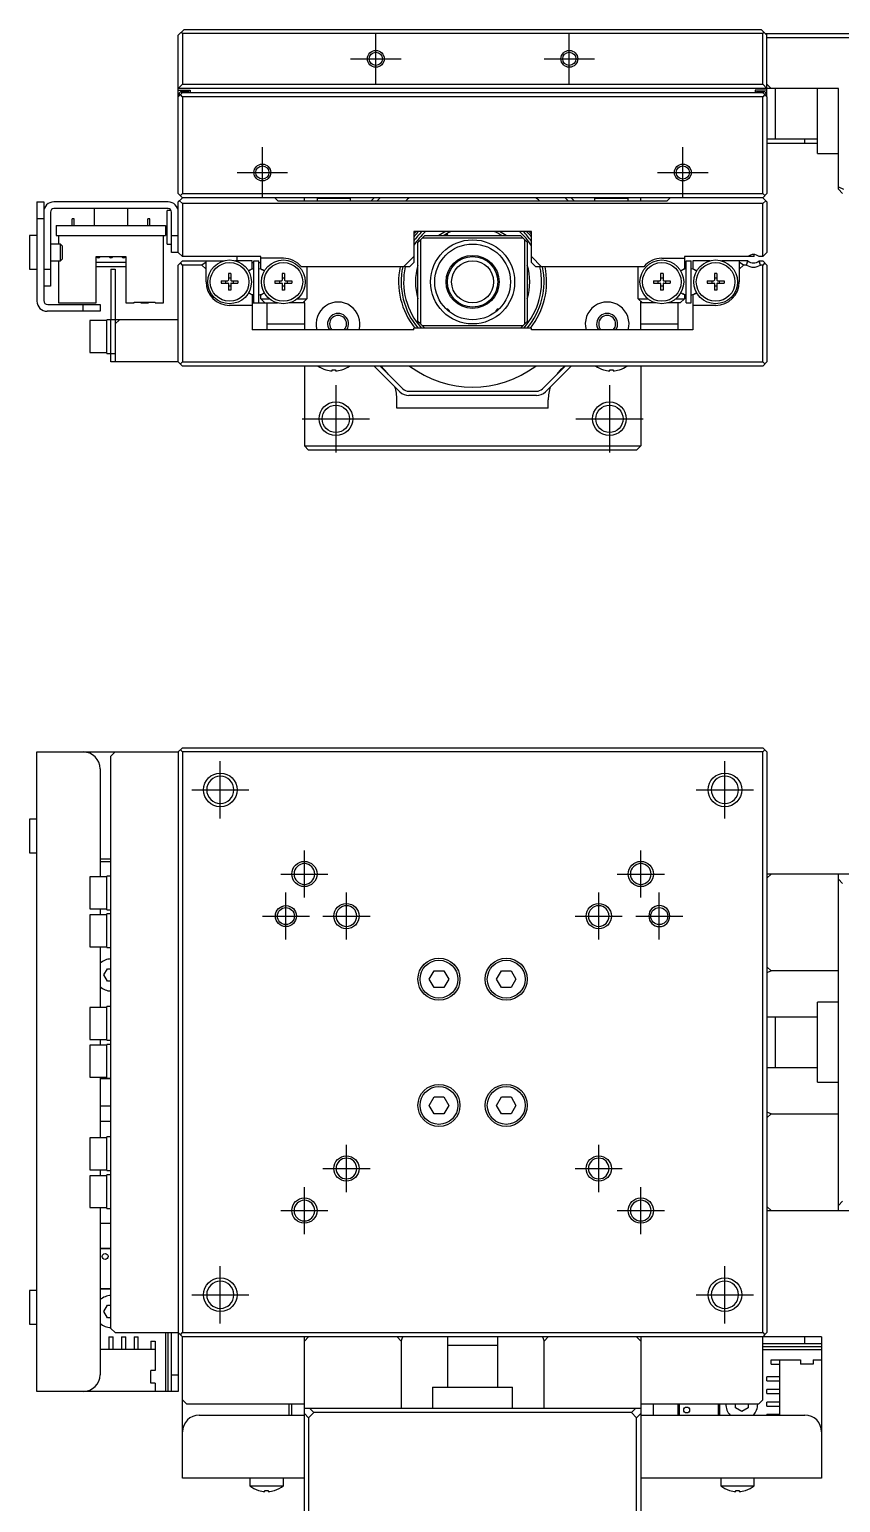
# Model space of a CAD drawing. Extents: x 0 to 665, y -8 to 403.
# Drawn here: x 83.8 to 180.3, y 217.8 to 392.9 of the extents above; entities that cross this region are included whole.
import ezdxf

# ---------------------------------------------------------------- set-up
doc = ezdxf.new("R2010")
doc.units = 0
doc.header["$LTSCALE"] = 0.5
doc.linetypes.add('CENTER', pattern=[50.8, 31.75, -6.35, 6.35, -6.35])
for name, color, linetype in [('MSM_CENTER', 1, 'CENTER'), ('MSM_CONTINUOUS', 7, 'CONTINUOUS'), ('MSM_NARROW', 5, 'CONTINUOUS')]:
    doc.layers.add(name, color=color, linetype=linetype)

msp = doc.modelspace()

# ---------------------------------------------------------------- linework, layer by layer
at = {"layer": 'MSM_CENTER'}
for p, q in [((125.01, 386.38), (125.01, 392.38)), ((148.01, 386.38), (148.01, 392.38)), ((122.01, 389.38), (128.01, 389.38)), ((145.01, 389.38), (151.01, 389.38)), ((111.51, 372.88), (111.51, 378.88)), ((161.51, 372.88), (161.51, 378.88)), ((108.51, 375.88), (114.51, 375.88)), ((158.51, 375.88), (164.51, 375.88)), ((120.25, 350.61), (120.25, 342.61)), ((152.78, 350.61), (152.78, 342.61)), ((116.25, 346.61), (124.25, 346.61)), ((148.78, 346.61), (156.78, 346.61)), ((106.51, 299.11), (106.51, 305.91)), ((166.51, 299.11), (166.51, 305.91)), ((103.11, 302.51), (109.91, 302.51)), ((163.11, 302.51), (169.91, 302.51)), ((116.51, 289.71), (116.51, 295.31)), ((156.51, 289.71), (156.51, 295.31)), ((113.71, 292.51), (119.31, 292.51)), ((153.71, 292.51), (159.31, 292.51)), ((114.31, 284.71), (114.31, 290.31)), ((121.51, 284.71), (121.51, 290.31)), ((151.51, 284.71), (151.51, 290.31)), ((158.71, 284.71), (158.71, 290.31)), ((111.51, 287.51), (117.11, 287.51)), ((118.71, 287.51), (124.31, 287.51)), ((148.71, 287.51), (154.31, 287.51)), ((155.91, 287.51), (161.51, 287.51)), ((121.51, 254.71), (121.51, 260.31)), ((151.51, 254.71), (151.51, 260.31)), ((118.71, 257.51), (124.31, 257.51)), ((148.71, 257.51), (154.31, 257.51)), ((116.51, 249.71), (116.51, 255.31)), ((156.51, 249.71), (156.51, 255.31)), ((113.71, 252.51), (119.31, 252.51)), ((153.71, 252.51), (159.31, 252.51)), ((106.51, 239.11), (106.51, 245.91)), ((166.51, 239.11), (166.51, 245.91)), ((103.11, 242.51), (109.91, 242.51)), ((163.11, 242.51), (169.91, 242.51))]:
    msp.add_line(p, q, dxfattribs=at)
at = {"layer": 'MSM_CONTINUOUS'}
for p, q in [((102.21, 392.88), (101.51, 392.18)), ((101.51, 373.38), (101.51, 392.18)), ((102.01, 392.38), (101.86, 392.53)), ((102.01, 392.38), (102.01, 386.38)), ((171.01, 392.38), (102.01, 392.38)), ((102.21, 392.88), (170.81, 392.88)), ((171.51, 392.18), (170.81, 392.88)), ((171.16, 392.53), (171.01, 392.38)), ((171.01, 386.38), (171.01, 392.38)), ((171.31, 392.38), (193.51, 392.38)), ((171.51, 384.88), (171.51, 392.38)), ((193.51, 391.88), (171.51, 391.88)), ((101.51, 385.88), (102.01, 386.38)), ((180.01, 385.88), (101.51, 385.88)), ((101.51, 385.68), (102.91, 385.68)), ((102.01, 385.38), (101.51, 384.88)), ((101.61, 384.98), (101.61, 385.18)), ((102.61, 385.48), (101.91, 385.48)), ((101.91, 385.48), (101.91, 385.28)), ((102.01, 386.38), (171.01, 386.38)), ((102.01, 385.38), (171.01, 385.38)), ((102.61, 385.38), (102.61, 385.48)), ((102.91, 385.68), (102.91, 385.38)), ((170.11, 385.68), (170.11, 385.38)), ((171.51, 385.68), (170.11, 385.68)), ((171.11, 385.48), (170.41, 385.48)), ((170.41, 385.48), (170.41, 385.38)), ((171.01, 386.38), (171.51, 385.88)), ((171.51, 384.88), (171.01, 385.38)), ((171.11, 385.28), (171.11, 385.48)), ((171.41, 385.18), (171.41, 384.98)), ((172.01, 385.88), (171.51, 386.38)), ((172.51, 379.88), (172.51, 385.88)), ((177.51, 378.13), (177.51, 385.88)), ((180.01, 373.88), (180.01, 385.88)), ((102.01, 384.88), (101.76, 385.13)), ((171.01, 384.88), (102.01, 384.88)), ((102.01, 384.88), (102.01, 373.38)), ((171.26, 385.13), (171.01, 384.88)), ((171.01, 373.38), (171.01, 384.88)), ((171.51, 384.88), (171.51, 373.38)), ((171.51, 379.88), (177.51, 379.88)), ((171.51, 379.38), (177.51, 379.38)), ((176.01, 379.38), (176.01, 379.88)), ((177.51, 378.13), (180.01, 378.13)), ((101.51, 373.38), (102.01, 372.88)), ((101.76, 373.13), (102.01, 373.38)), ((102.01, 373.38), (171.01, 373.38)), ((171.01, 373.38), (171.26, 373.13)), ((171.01, 372.88), (171.51, 373.38)), ((180.01, 374.18), (180.63, 373.88)), ((180.51, 373.38), (180.01, 373.88)), ((84.71, 372.38), (84.71, 360.58)), ((84.71, 372.38), (85.51, 372.38)), ((85.51, 372.38), (85.51, 360.68)), ((86.31, 371.18), (86.31, 362.38)), ((100.31, 372.38), (86.71, 372.38)), ((100.31, 371.58), (86.71, 371.58)), ((91.51, 371.58), (91.51, 369.58)), ((95.51, 369.58), (95.51, 371.58)), ((100.21, 367.38), (100.21, 371.38)), ((100.66, 371.38), (100.21, 371.38)), ((100.71, 366.38), (100.71, 371.18)), ((101.66, 372.53), (101.51, 372.38)), ((101.51, 366.38), (101.51, 372.38)), ((101.66, 372.53), (102.01, 372.88)), ((102.01, 372.18), (101.66, 372.53)), ((171.01, 372.88), (102.01, 372.88)), ((102.01, 372.18), (102.01, 365.88)), ((171.01, 372.18), (102.01, 372.18)), ((113.01, 372.88), (113.36, 372.53)), ((113.36, 372.53), (159.66, 372.53)), ((116.51, 372.53), (116.51, 372.88)), ((122.01, 372.77), (118.01, 372.77)), ((118.01, 372.77), (118.01, 372.53)), ((122.01, 372.53), (122.01, 372.77)), ((124.46, 372.53), (124.81, 372.88)), ((125.51, 372.88), (125.16, 372.53)), ((147.86, 372.53), (147.51, 372.88)), ((148.22, 372.88), (148.57, 372.53)), ((155.01, 372.77), (151.01, 372.77)), ((151.01, 372.77), (151.01, 372.53)), ((155.01, 372.53), (155.01, 372.77)), ((156.51, 372.53), (156.51, 372.88)), ((159.66, 372.53), (160.01, 372.88)), ((171.01, 372.88), (171.51, 372.38)), ((171.36, 372.53), (171.01, 372.18)), ((171.01, 365.88), (171.01, 372.18)), ((171.51, 372.38), (171.51, 366.38)), ((85.51, 370.38), (84.71, 370.38)), ((87.01, 369.58), (87.01, 368.38)), ((87.01, 369.58), (100.01, 369.58)), ((88.89, 369.58), (88.89, 370.38)), ((89.14, 370.38), (88.89, 370.38)), ((89.14, 369.58), (89.14, 370.38)), ((97.89, 369.58), (97.89, 370.38)), ((98.14, 370.38), (97.89, 370.38)), ((98.14, 369.58), (98.14, 370.38)), ((100.01, 369.58), (100.01, 368.38)), ((83.81, 368.38), (83.81, 364.38)), ((84.71, 368.38), (83.81, 368.38)), ((87.01, 368.38), (100.01, 368.38)), ((87.26, 368.38), (87.26, 367.38)), ((99.76, 360.38), (99.76, 368.38)), ((100.71, 368.38), (101.51, 368.38)), ((143.51, 368.88), (129.51, 368.88)), ((129.51, 368.88), (129.51, 365.18)), ((130.01, 367.58), (130.31, 367.88)), ((130.51, 368.08), (130.31, 367.88)), ((130.31, 367.88), (130.31, 357.88)), ((130.51, 368.08), (130.81, 368.38)), ((142.51, 368.08), (130.51, 368.08)), ((130.81, 368.38), (142.21, 368.38)), ((142.21, 368.38), (142.51, 368.08)), ((142.71, 367.88), (142.51, 368.08)), ((142.71, 357.88), (142.71, 367.88)), ((142.71, 367.88), (143.01, 367.58)), ((143.51, 365.18), (143.51, 368.88)), ((87.51, 367.38), (86.31, 367.38)), ((87.51, 365.38), (87.51, 367.38)), ((87.71, 367.18), (87.51, 367.38)), ((87.71, 367.18), (87.71, 365.58)), ((100.21, 367.38), (100.71, 367.38)), ((101.51, 366.38), (100.71, 366.38)), ((101.51, 366.38), (102.01, 365.88)), ((128.31, 364.68), (129.51, 365.88)), ((130.01, 358.18), (130.01, 367.58)), ((143.01, 367.58), (143.01, 358.18)), ((143.51, 365.88), (144.72, 364.68)), ((170.01, 365.88), (170.01, 366.12)), ((171.01, 365.88), (171.51, 366.38)), ((83.81, 364.38), (84.71, 364.38)), ((85.51, 364.38), (86.31, 364.38)), ((86.31, 365.38), (87.51, 365.38)), ((87.26, 365.38), (87.26, 360.38)), ((87.51, 365.38), (87.71, 365.58)), ((91.76, 365.88), (95.26, 365.88)), ((91.76, 360.38), (91.76, 365.88)), ((95.26, 365.18), (91.76, 365.18)), ((95.26, 364.68), (91.76, 364.68)), ((93.51, 364.38), (94.01, 364.38)), ((93.51, 364.38), (93.51, 358.38)), ((94.01, 364.38), (94.01, 353.38)), ((95.26, 365.88), (95.26, 360.38)), ((102.01, 365.38), (101.51, 364.88)), ((101.51, 353.38), (101.51, 364.88)), ((102.01, 364.88), (101.76, 365.13)), ((111.31, 365.88), (102.01, 365.88)), ((102.01, 365.38), (106.9, 365.38)), ((104.31, 364.88), (102.01, 364.88)), ((102.01, 364.88), (102.01, 353.38)), ((104.81, 365.23), (104.31, 364.88)), ((104.31, 364.88), (104.81, 364.38)), ((104.81, 362.88), (104.81, 365.38)), ((110.31, 365.38), (108.33, 365.38)), ((108.51, 365.38), (108.51, 365.88)), ((110.31, 364.43), (110.05, 364.28)), ((110.31, 364.43), (110.31, 365.38)), ((110.31, 365.18), (110.51, 365.18)), ((110.51, 360.38), (110.51, 365.38)), ((110.51, 365.38), (111.11, 365.38)), ((111.11, 360.38), (111.11, 365.38)), ((111.11, 365.18), (111.31, 365.18)), ((111.31, 364.43), (111.31, 365.88)), ((114.01, 365.68), (111.31, 365.68)), ((111.31, 364.43), (111.54, 364.3)), ((129.01, 364.68), (116.16, 364.68)), ((116.81, 364.68), (116.81, 360.88)), ((129.51, 365.18), (129.01, 364.68)), ((144.01, 364.68), (143.51, 365.18)), ((156.87, 364.68), (144.01, 364.68)), ((156.21, 360.88), (156.21, 364.68)), ((159.01, 365.68), (161.71, 365.68)), ((161.71, 364.43), (161.49, 364.3)), ((170.01, 365.88), (161.71, 365.88)), ((161.71, 365.88), (161.71, 364.43)), ((161.91, 360.38), (161.91, 365.38)), ((161.91, 365.38), (162.51, 365.38)), ((162.51, 360.38), (162.51, 365.38)), ((162.71, 365.38), (162.71, 364.43)), ((164.7, 365.38), (162.71, 365.38)), ((162.71, 364.43), (162.97, 364.28)), ((169.25, 365.38), (166.13, 365.38)), ((168.21, 365.38), (168.21, 362.88)), ((168.71, 364.88), (168.21, 365.23)), ((168.21, 364.38), (168.71, 364.88)), ((169.08, 364.88), (168.71, 364.88)), ((169.08, 364.88), (169.25, 365.38)), ((171.01, 365.88), (170.57, 365.88)), ((170.74, 364.88), (170.57, 365.38)), ((170.57, 365.38), (171.01, 365.38)), ((171.01, 364.88), (170.74, 364.88)), ((171.01, 365.38), (171.51, 364.88)), ((171.26, 365.13), (171.01, 364.88)), ((171.01, 353.38), (171.01, 364.88)), ((171.51, 364.88), (171.51, 353.38)), ((106.61, 363.02), (106.61, 362.73)), ((106.61, 363.02), (107.41, 363.02)), ((106.61, 362.73), (107.41, 362.73)), ((107.14, 363.02), (107.14, 362.73)), ((107.76, 363.88), (107.47, 363.88)), ((107.47, 363.88), (107.47, 363.08)), ((107.47, 363.35), (107.76, 363.35)), ((107.47, 362.67), (107.47, 361.88)), ((107.47, 362.41), (107.76, 362.41)), ((107.76, 363.88), (107.76, 363.08)), ((107.76, 362.67), (107.76, 361.88)), ((107.82, 363.02), (108.61, 363.02)), ((107.82, 362.73), (108.61, 362.73)), ((108.08, 362.73), (108.08, 363.02)), ((108.61, 363.02), (108.61, 362.73)), ((113.01, 363.02), (113.01, 362.73)), ((113.01, 363.02), (113.81, 363.02)), ((113.01, 362.73), (113.81, 362.73)), ((113.54, 363.02), (113.54, 362.73)), ((114.16, 363.88), (113.87, 363.88)), ((113.87, 363.88), (113.87, 363.08)), ((113.87, 363.35), (114.16, 363.35)), ((113.87, 362.67), (113.87, 361.88)), ((113.87, 362.41), (114.16, 362.41)), ((114.16, 363.88), (114.16, 363.08)), ((114.16, 362.67), (114.16, 361.88)), ((114.22, 363.02), (115.01, 363.02)), ((114.22, 362.73), (115.01, 362.73)), ((114.48, 362.73), (114.48, 363.02)), ((115.01, 363.02), (115.01, 362.73)), ((158.01, 363.02), (158.01, 362.73)), ((158.01, 363.02), (158.81, 363.02)), ((158.01, 362.73), (158.81, 362.73)), ((158.54, 363.02), (158.54, 362.73)), ((159.16, 363.88), (158.87, 363.88)), ((158.87, 363.88), (158.87, 363.08)), ((158.87, 363.35), (159.16, 363.35)), ((158.87, 362.67), (158.87, 361.88)), ((158.87, 362.41), (159.16, 362.41)), ((159.16, 363.88), (159.16, 363.08)), ((159.16, 362.67), (159.16, 361.88)), ((159.22, 363.02), (160.01, 363.02)), ((159.22, 362.73), (160.01, 362.73)), ((159.48, 362.73), (159.48, 363.02)), ((160.01, 363.02), (160.01, 362.73)), ((164.41, 363.02), (164.41, 362.73)), ((164.41, 363.02), (165.21, 363.02)), ((164.41, 362.73), (165.21, 362.73)), ((164.94, 363.02), (164.94, 362.73)), ((165.56, 363.88), (165.27, 363.88)), ((165.27, 363.88), (165.27, 363.08)), ((165.27, 363.35), (165.56, 363.35)), ((165.27, 362.67), (165.27, 361.88)), ((165.27, 362.41), (165.56, 362.41)), ((165.56, 363.88), (165.56, 363.08)), ((165.56, 362.67), (165.56, 361.88)), ((165.62, 363.02), (166.41, 363.02)), ((165.62, 362.73), (166.41, 362.73)), ((165.88, 362.73), (165.88, 363.02)), ((166.41, 363.02), (166.41, 362.73)), ((86.31, 362.38), (85.51, 362.38)), ((107.76, 361.88), (107.47, 361.88)), ((110.05, 361.48), (110.31, 361.33)), ((110.31, 361.33), (110.31, 357.18)), ((111.31, 361.33), (111.54, 361.46)), ((111.31, 360.88), (111.31, 361.33)), ((111.31, 360.88), (112.35, 360.88)), ((111.31, 360.88), (111.81, 360.38)), ((114.16, 361.88), (113.87, 361.88)), ((115.67, 360.88), (116.81, 360.88)), ((116.31, 360.38), (116.81, 360.88)), ((156.21, 360.88), (157.35, 360.88)), ((156.21, 360.88), (156.71, 360.38)), ((159.16, 361.88), (158.87, 361.88)), ((160.67, 360.88), (161.71, 360.88)), ((161.21, 360.38), (161.71, 360.88)), ((161.71, 361.33), (161.49, 361.46)), ((161.71, 361.33), (161.71, 360.88)), ((162.97, 361.48), (162.71, 361.33)), ((162.71, 361.33), (162.71, 357.18)), ((165.56, 361.88), (165.27, 361.88)), ((92.21, 359.38), (85.91, 359.38)), ((86.01, 360.18), (92.21, 360.18)), ((87.26, 360.38), (91.76, 360.38)), ((90.21, 359.38), (90.21, 360.18)), ((92.21, 360.18), (92.21, 359.38)), ((95.26, 360.38), (96.26, 360.38)), ((96.26, 360.48), (98.76, 360.48)), ((96.26, 360.38), (96.26, 360.48)), ((97.06, 360.48), (97.06, 360.38)), ((97.06, 360.38), (97.96, 360.38)), ((97.44, 360.48), (97.44, 360.38)), ((97.59, 360.48), (97.59, 360.38)), ((97.96, 360.48), (97.96, 360.38)), ((98.76, 360.38), (98.76, 360.48)), ((98.76, 360.38), (99.76, 360.38)), ((110.31, 360.08), (107.61, 360.08)), ((110.31, 360.38), (113.3, 360.38)), ((112.06, 360.38), (112.06, 357.18)), ((116.56, 360.38), (114.73, 360.38)), ((116.51, 360.38), (116.51, 360.58)), ((116.56, 357.18), (116.56, 360.38)), ((133.35, 359.68), (133.54, 359.68)), ((133.76, 359.45), (133.54, 359.68)), ((133.76, 359.45), (133.59, 359.45)), ((133.76, 359.31), (133.76, 359.45)), ((133.76, 359.31), (133.76, 359.31)), ((139.49, 359.68), (139.26, 359.45)), ((139.43, 359.45), (139.26, 359.45)), ((139.26, 359.45), (139.26, 359.31)), ((139.49, 359.68), (139.68, 359.68)), ((158.3, 360.38), (156.46, 360.38)), ((156.46, 360.38), (156.46, 357.18)), ((156.51, 360.38), (156.51, 360.58)), ((161.21, 360.38), (159.73, 360.38)), ((160.96, 357.18), (160.96, 360.38)), ((161.91, 360.38), (162.51, 360.38)), ((165.41, 360.08), (162.71, 360.08)), ((91.01, 358.28), (91.01, 354.48)), ((93.01, 358.28), (91.01, 358.28)), ((93.01, 354.38), (93.01, 358.38)), ((101.51, 358.38), (93.01, 358.38)), ((93.51, 354.38), (93.51, 358.38)), ((94.01, 357.88), (94.51, 358.38)), ((129.51, 357.18), (110.31, 357.18)), ((112.06, 357.88), (116.56, 357.88)), ((129.51, 357.18), (129.51, 357.38)), ((143.51, 357.38), (129.51, 357.38)), ((130.31, 357.88), (130.01, 358.18)), ((130.31, 357.88), (130.51, 357.68)), ((130.51, 357.68), (142.51, 357.68)), ((130.81, 357.38), (130.51, 357.68)), ((143.01, 358.18), (142.21, 357.38)), ((143.51, 357.18), (143.51, 357.38)), ((162.71, 357.18), (143.51, 357.18)), ((156.46, 357.88), (160.96, 357.88)), ((91.01, 354.48), (93.01, 354.48)), ((93.01, 354.38), (94.01, 354.38)), ((93.51, 353.38), (93.51, 354.38)), ((101.51, 353.38), (93.51, 353.38)), ((101.51, 353.38), (102.01, 352.88)), ((101.76, 353.13), (102.01, 353.38)), ((102.01, 353.38), (171.01, 353.38)), ((171.01, 352.88), (102.01, 352.88)), ((116.51, 352.88), (116.51, 343.38)), ((119.06, 352.42), (119.08, 352.42)), ((119.81, 352.42), (120.21, 352.42)), ((119.81, 352.29), (119.81, 352.42)), ((120.21, 352.42), (120.21, 352.29)), ((120.94, 352.42), (120.96, 352.42)), ((127.87, 349.82), (124.81, 352.88)), ((125.51, 352.88), (128.22, 350.17)), ((144.81, 350.17), (147.51, 352.88)), ((148.22, 352.88), (145.16, 349.82)), ((152.06, 352.42), (152.08, 352.42)), ((152.81, 352.42), (153.21, 352.42)), ((152.81, 352.29), (152.81, 352.42)), ((153.21, 352.42), (153.21, 352.29)), ((153.94, 352.42), (153.96, 352.42)), ((156.51, 352.88), (156.51, 343.38)), ((171.51, 353.38), (171.01, 352.88)), ((171.01, 353.38), (171.26, 353.13)), ((127.51, 347.88), (127.51, 348.88)), ((128.93, 349.88), (144.1, 349.88)), ((144.1, 349.38), (128.93, 349.38)), ((145.51, 347.88), (145.51, 348.88)), ((145.51, 347.88), (127.51, 347.88)), ((117.01, 342.88), (116.51, 343.38)), ((116.51, 343.38), (156.51, 343.38)), ((156.51, 343.38), (156.01, 342.88)), ((156.01, 342.88), (117.01, 342.88)), ((84.71, 231.01), (84.71, 307.01)), ((84.71, 307.01), (101.51, 307.01)), ((94.01, 307.01), (93.51, 306.51)), ((93.51, 238.51), (93.51, 306.51)), ((101.51, 307.01), (102.01, 307.51)), ((101.51, 307.01), (101.51, 231.01)), ((102.01, 307.01), (101.76, 307.26)), ((102.01, 307.51), (171.01, 307.51)), ((102.01, 307.01), (102.01, 238.01)), ((171.01, 307.01), (102.01, 307.01)), ((171.01, 307.51), (171.51, 307.01)), ((171.26, 307.26), (171.01, 307.01)), ((171.01, 238.01), (171.01, 307.01)), ((171.51, 307.01), (171.51, 238.01)), ((92.21, 305.01), (92.21, 292.16)), ((83.81, 299.01), (83.81, 295.01)), ((84.71, 299.01), (83.81, 299.01)), ((83.81, 295.01), (84.71, 295.01)), ((92.21, 294.31), (93.51, 294.31)), ((92.21, 294.01), (93.51, 294.01)), ((171.51, 292.01), (172.01, 292.51)), ((240.51, 292.51), (171.51, 292.51)), ((180.01, 252.51), (180.01, 292.51)), ((91.01, 292.16), (91.01, 288.36)), ((93.01, 292.16), (91.01, 292.16)), ((93.01, 288.26), (93.01, 292.26)), ((93.51, 292.26), (93.01, 292.26)), ((180.51, 291.4), (180.01, 291.9)), ((91.01, 288.36), (93.01, 288.36)), ((91.01, 287.66), (91.01, 283.86)), ((93.01, 287.66), (91.01, 287.66)), ((92.21, 288.36), (92.21, 287.66)), ((93.01, 288.26), (93.51, 288.26)), ((93.01, 283.76), (93.01, 287.76)), ((93.51, 287.76), (93.01, 287.76)), ((91.01, 283.86), (93.01, 283.86)), ((92.21, 283.86), (92.21, 276.66)), ((93.01, 283.76), (93.51, 283.76)), ((92.65, 280.51), (93.08, 281.26)), ((93.08, 279.76), (92.65, 280.51)), ((93.08, 281.26), (93.51, 281.26)), ((131.36, 280.01), (131.94, 281.01)), ((131.94, 281.01), (133.09, 281.01)), ((133.09, 281.01), (133.67, 280.01)), ((139.36, 280.01), (139.94, 281.01)), ((139.94, 281.01), (141.09, 281.01)), ((141.09, 281.01), (141.67, 280.01)), ((172.01, 280.99), (171.51, 281.49)), ((171.51, 280.81), (172.01, 280.99)), ((180.01, 280.99), (172.01, 280.99)), ((93.51, 279.76), (93.08, 279.76)), ((131.94, 279.01), (131.36, 280.01)), ((133.09, 279.01), (131.94, 279.01)), ((133.67, 280.01), (133.09, 279.01)), ((139.94, 279.01), (139.36, 280.01)), ((141.09, 279.01), (139.94, 279.01)), ((141.67, 280.01), (141.09, 279.01)), ((91.01, 276.66), (91.01, 272.86)), ((93.01, 276.66), (91.01, 276.66)), ((93.01, 272.76), (93.01, 276.76)), ((93.51, 276.76), (93.01, 276.76)), ((177.51, 267.76), (177.51, 277.26)), ((180.01, 277.26), (177.51, 277.26)), ((177.51, 275.51), (171.51, 275.51)), ((172.51, 269.51), (172.51, 275.51)), ((91.01, 272.86), (93.01, 272.86)), ((91.01, 272.16), (91.01, 268.36)), ((93.01, 272.16), (91.01, 272.16)), ((92.21, 272.86), (92.21, 272.16)), ((93.01, 272.76), (93.51, 272.76)), ((93.01, 268.26), (93.01, 272.26)), ((93.51, 272.26), (93.01, 272.26)), ((91.01, 268.36), (93.01, 268.36)), ((92.21, 268.36), (92.21, 261.16)), ((93.51, 268.17), (92.21, 268.17)), ((93.01, 268.26), (93.51, 268.26)), ((171.51, 269.51), (177.51, 269.51)), ((177.51, 267.76), (180.01, 267.76)), ((92.21, 264.97), (93.51, 264.97)), ((131.36, 265.01), (131.94, 266.01)), ((131.94, 264.01), (131.36, 265.01)), ((131.94, 266.01), (133.09, 266.01)), ((133.09, 266.01), (133.67, 265.01)), ((133.67, 265.01), (133.09, 264.01)), ((139.36, 265.01), (139.94, 266.01)), ((139.94, 264.01), (139.36, 265.01)), ((139.94, 266.01), (141.09, 266.01)), ((141.09, 266.01), (141.67, 265.01)), ((141.67, 265.01), (141.09, 264.01)), ((93.51, 263.09), (92.21, 263.09)), ((133.09, 264.01), (131.94, 264.01)), ((141.09, 264.01), (139.94, 264.01)), ((172.01, 264.02), (171.51, 264.2)), ((171.51, 263.52), (172.01, 264.02)), ((172.01, 264.02), (180.01, 264.02)), ((91.01, 261.16), (91.01, 257.36)), ((93.01, 261.16), (91.01, 261.16)), ((93.01, 257.26), (93.01, 261.26)), ((93.51, 261.26), (93.01, 261.26)), ((91.01, 257.36), (93.01, 257.36)), ((92.21, 257.36), (92.21, 256.66)), ((91.01, 256.66), (91.01, 252.86)), ((93.01, 256.66), (91.01, 256.66)), ((93.01, 257.26), (93.51, 257.26)), ((93.01, 252.76), (93.01, 256.76)), ((93.51, 256.76), (93.01, 256.76)), ((91.01, 252.86), (93.01, 252.86)), ((92.21, 252.86), (92.21, 233.01)), ((93.01, 252.76), (93.51, 252.76)), ((172.01, 252.51), (171.51, 253.01)), ((171.51, 252.51), (240.51, 252.51)), ((180.01, 253.12), (180.51, 253.62)), ((92.21, 251.01), (93.51, 251.01)), ((92.21, 248.06), (93.51, 248.06)), ((93.51, 247.96), (92.21, 247.96)), ((83.81, 243.01), (83.81, 239.01)), ((84.71, 243.01), (83.81, 243.01)), ((92.21, 243.26), (93.51, 243.26)), ((93.51, 243.16), (92.21, 243.16)), ((92.65, 240.51), (93.08, 241.26)), ((93.08, 239.76), (92.65, 240.51)), ((93.08, 241.26), (93.51, 241.26)), ((83.81, 239.01), (84.71, 239.01)), ((93.51, 239.76), (93.08, 239.76)), ((93.51, 238.51), (94.01, 238.01)), ((92.21, 237.51), (92.26, 237.51)), ((92.26, 236.01), (92.26, 237.51)), ((93.26, 237.51), (93.76, 237.51)), ((93.26, 237.51), (93.26, 236.01)), ((93.76, 236.01), (93.76, 237.51)), ((94.01, 238.01), (101.51, 238.01)), ((94.76, 237.51), (95.26, 237.51)), ((94.76, 237.51), (94.76, 236.01)), ((95.26, 236.01), (95.26, 237.51)), ((96.26, 237.51), (96.76, 237.51)), ((96.26, 237.51), (96.26, 236.01)), ((96.76, 236.01), (96.76, 237.51)), ((98.26, 237.01), (98.76, 237.01)), ((98.26, 237.01), (98.26, 236.01)), ((98.76, 237.01), (98.76, 233.51)), ((100.01, 238.01), (100.01, 231.01)), ((100.31, 231.01), (100.31, 238.01)), ((100.71, 231.01), (100.71, 238.01)), ((102.01, 237.51), (101.51, 238.01)), ((101.76, 237.76), (102.01, 238.01)), ((102.01, 238.01), (171.01, 238.01)), ((178.01, 237.51), (102.01, 237.51)), ((102.01, 220.71), (102.01, 237.51)), ((116.51, 237.01), (117.01, 237.51)), ((116.51, 168.51), (116.51, 237.51)), ((127.53, 237.51), (128.03, 237.01)), ((128.03, 237.01), (128.21, 237.51)), ((128.03, 237.01), (128.03, 229.01)), ((133.51, 237.51), (133.51, 231.51)), ((133.51, 236.51), (139.51, 236.51)), ((139.51, 231.51), (139.51, 237.51)), ((144.82, 237.51), (145, 237.01)), ((145, 237.01), (145.5, 237.51)), ((145, 229.01), (145, 237.01)), ((156.01, 237.51), (156.51, 237.01)), ((156.51, 237.51), (156.51, 168.51)), ((171.01, 238.01), (171.26, 237.76)), ((171.51, 238.01), (171.01, 237.51)), ((171.01, 230.01), (171.01, 237.51)), ((171.01, 236.71), (178.01, 236.71)), ((176.01, 236.71), (176.01, 237.51)), ((178.01, 237.51), (178.01, 220.71)), ((98.76, 236.01), (92.21, 236.01)), ((178.01, 236.31), (171.01, 236.31)), ((171.01, 236.01), (178.01, 236.01)), ((172.01, 234.26), (172.01, 234.76)), ((172.01, 234.76), (175.51, 234.76)), ((173.01, 234.76), (173.01, 228.21)), ((175.51, 234.76), (175.51, 234.26)), ((177.01, 234.76), (177.01, 234.26)), ((177.01, 234.76), (178.01, 234.76)), ((98.76, 233.51), (98.26, 233.51)), ((98.26, 232.01), (98.26, 233.51)), ((100.71, 233.01), (101.51, 233.01)), ((172.01, 234.26), (173.01, 234.26)), ((177.01, 234.26), (175.51, 234.26)), ((98.76, 232.01), (98.26, 232.01)), ((98.76, 232.01), (98.76, 231.01)), ((131.76, 231.51), (141.26, 231.51)), ((131.76, 231.51), (131.76, 229.01)), ((141.26, 229.01), (141.26, 231.51)), ((171.51, 232.26), (171.51, 232.76)), ((173.01, 232.76), (171.51, 232.76)), ((171.51, 232.26), (173.01, 232.26)), ((171.51, 230.76), (171.51, 231.26)), ((173.01, 231.26), (171.51, 231.26)), ((101.51, 231.01), (84.71, 231.01)), ((102.01, 230.01), (102.51, 229.51)), ((116.51, 229.51), (102.51, 229.51)), ((114.71, 228.21), (114.71, 229.51)), ((115.01, 228.21), (115.01, 229.51)), ((170.51, 229.51), (156.51, 229.51)), ((158.01, 228.21), (158.01, 229.51)), ((160.96, 228.21), (160.96, 229.51)), ((161.06, 229.51), (161.06, 228.21)), ((165.76, 228.21), (165.76, 229.51)), ((165.86, 229.51), (165.86, 228.21)), ((167.76, 229.07), (167.76, 229.51)), ((169.26, 229.51), (169.26, 229.07)), ((170.51, 229.51), (171.01, 230.01)), ((171.51, 230.76), (173.01, 230.76)), ((171.51, 229.26), (171.51, 229.76)), ((173.01, 229.76), (171.51, 229.76)), ((104.01, 228.21), (116.51, 228.21)), ((116.51, 229.01), (156.51, 229.01)), ((117.01, 227.9), (116.51, 228.4)), ((117.63, 228.51), (117.01, 227.9)), ((117.01, 227.9), (117.01, 215.51)), ((117.13, 229.01), (117.63, 228.51)), ((155.4, 228.51), (117.63, 228.51)), ((155.4, 228.51), (155.9, 229.01)), ((156.01, 227.9), (155.4, 228.51)), ((156.51, 228.4), (156.01, 227.9)), ((156.01, 215.51), (156.01, 227.9)), ((156.51, 228.21), (176.01, 228.21)), ((168.51, 228.64), (167.76, 229.07)), ((169.26, 229.07), (168.51, 228.64)), ((171.51, 229.26), (173.01, 229.26)), ((171.51, 228.21), (171.51, 228.26)), ((173.01, 228.26), (171.51, 228.26)), ((116.51, 220.71), (102.01, 220.71)), ((110.01, 220.71), (110.01, 219.81)), ((114.01, 219.81), (114.01, 220.71)), ((178.01, 220.71), (156.51, 220.71)), ((166.01, 220.71), (166.01, 219.81)), ((170.01, 219.81), (170.01, 220.71)), ((110.01, 219.81), (114.01, 219.81)), ((111.06, 219.25), (111.08, 219.25)), ((111.81, 219.25), (112.21, 219.25)), ((111.81, 219.12), (111.81, 219.25)), ((112.21, 219.25), (112.21, 219.12)), ((112.94, 219.25), (112.96, 219.25)), ((166.01, 219.81), (170.01, 219.81)), ((167.06, 219.25), (167.08, 219.25)), ((167.81, 219.25), (168.21, 219.25)), ((167.81, 219.12), (167.81, 219.25)), ((168.21, 219.25), (168.21, 219.12)), ((168.94, 219.25), (168.96, 219.25))]:
    msp.add_line(p, q, dxfattribs=at)
for centre, radius in [((125.01, 389.38), 0.783), ((148.01, 389.38), 0.783), ((111.51, 375.88), 0.783), ((161.51, 375.88), 0.783), ((136.51, 362.88), 5), ((136.51, 362.88), 4.5), ((136.51, 362.88), 3.15), ((107.61, 362.88), 2.6), ((107.61, 362.88), 2.3), ((114.01, 362.88), 2.6), ((114.01, 362.88), 2.3), ((136.51, 362.88), 3), ((159.01, 362.88), 2.6), ((159.01, 362.88), 2.3), ((165.41, 362.88), 2.6), ((165.41, 362.88), 2.3), ((120.25, 346.61), 1.62), ((152.78, 346.61), 1.62), ((114.31, 287.51), 1.01), ((158.71, 287.51), 1.01), ((132.51, 280.01), 2.5), ((132.51, 280.01), 2.25), ((140.51, 280.01), 2.5), ((140.51, 280.01), 2.25), ((132.51, 265.01), 2.5), ((132.51, 265.01), 2.25), ((140.51, 265.01), 2.5), ((140.51, 265.01), 2.25), ((92.81, 247.06), 0.35), ((161.96, 228.81), 0.35)]:
    msp.add_circle(centre, radius, dxfattribs=at)
at = {"layer": 'MSM_CONTINUOUS', "extrusion": (0, 0, -1)}
for centre, radius in [((-106.51, 302.51), 1.62), ((-166.51, 302.51), 1.62), ((-116.51, 292.51), 1.23), ((-156.51, 292.51), 1.23), ((-121.51, 287.51), 1.23), ((-151.51, 287.51), 1.23), ((-121.51, 257.51), 1.23), ((-151.51, 257.51), 1.23), ((-116.51, 252.51), 1.23), ((-156.51, 252.51), 1.23), ((-106.51, 242.51), 1.62), ((-166.51, 242.51), 1.62)]:
    msp.add_circle(centre, radius, dxfattribs=at)
at = {"layer": 'MSM_CONTINUOUS'}
for centre, radius, start, end in [((101.91, 385.18), 0.3, 90, 180), ((102.61, 385.18), 0.3, 41.8103, 90), ((170.41, 385.18), 0.3, 90, 138.1897), ((171.11, 385.18), 0.3, 0, 90), ((86.71, 371.18), 1.2, 90, 180), ((86.71, 371.18), 0.4, 90, 180), ((100.31, 371.18), 1.2, 0, 90), ((100.31, 371.18), 0.4, 0, 90), ((120.01, 370.28), 3.2, 125.6591, 128.6822), ((120.01, 370.28), 3.2, 51.3178, 54.3409), ((136.51, 362.88), 12.5, 126.8699, 129.4662), ((136.51, 362.88), 12.5, 50.5338, 53.1301), ((153.01, 370.28), 3.2, 125.6591, 128.6822), ((153.01, 370.28), 3.2, 51.3178, 54.3409), ((136.51, 362.88), 8.2, 132.9703, 148.6118), ((136.51, 362.88), 9, 138.1897, 141.0576), ((136.51, 362.88), 8.8, 137.0141, 142.6982), ((136.51, 362.88), 8.5, 135.0991, 145.4397), ((136.51, 362.88), 6.8, 118.0725, 126.0189), ((136.51, 362.88), 6.5, 112.6199, 122.2042), ((131.74, 367.65), 1.67, 25.823, 29.2973), ((131.74, 367.65), 1.9, 22.4977, 29.3427), ((131.74, 367.65), 1.98, 21.588, 29.3033), ((136.51, 362.88), 6.5, 57.7958, 67.3801), ((136.51, 362.88), 6.8, 53.9811, 61.9275), ((136.51, 362.88), 8.2, 31.3882, 47.0297), ((136.51, 362.88), 8.5, 34.5603, 44.9009), ((136.51, 362.88), 8.8, 37.3018, 42.9859), ((136.51, 362.88), 9, 38.9424, 41.8103), ((169.91, 365.13), 1, 48.5904, 131.4096), ((92.01, 365.98), 0.25, 203.5782, 336.4218), ((93.51, 365.98), 0.25, 203.5782, 336.4218), ((95.01, 365.98), 0.25, 203.5782, 336.4218), ((110.93, 362.76), 1.75, 120, 127.006), ((110.81, 362.88), 1.59, 100.8931, 126.1972), ((110.81, 362.88), 1.59, 53.8028, 79.1069), ((110.7, 362.76), 1.75, 52.994, 61.3783), ((114.01, 362.88), 2.8, 40.0052, 90), ((136.51, 362.88), 8.8, 168.1971, 218.6822), ((136.51, 362.88), 8.5, 167.7742, 220.3202), ((136.51, 362.88), 8.2, 167.3196, 222.1236), ((136.51, 362.88), 6.8, 162.9174, 197.0826), ((136.51, 362.88), 8.2, 317.8764, 12.6804), ((136.51, 362.88), 8.5, 319.6798, 12.2258), ((136.51, 362.88), 6.8, 342.9174, 17.0826), ((136.51, 362.88), 8.8, 321.3178, 11.8029), ((159.01, 362.88), 2.8, 90, 139.9948), ((162.33, 362.76), 1.75, 118.6217, 127.006), ((162.21, 362.88), 1.59, 100.8931, 126.1972), ((162.21, 362.88), 1.59, 53.8028, 79.1069), ((162.1, 362.76), 1.75, 52.994, 60), ((169.91, 366.13), 1.5, 236.4427, 303.5573), ((169.91, 366.13), 1, 228.5904, 311.4096), ((107.61, 362.88), 2.8, 180, 270), ((107.41, 363.08), 0.06, 270, 0), ((107.41, 362.67), 0.06, 0, 90), ((107.82, 363.08), 0.06, 180, 270), ((107.82, 362.67), 0.06, 90, 180), ((113.81, 363.08), 0.06, 270, 0), ((113.81, 362.67), 0.06, 0, 90), ((114.22, 363.08), 0.06, 180, 270), ((114.22, 362.67), 0.06, 90, 180), ((158.81, 363.08), 0.06, 270, 0), ((158.81, 362.67), 0.06, 0, 90), ((159.22, 363.08), 0.06, 180, 270), ((159.22, 362.67), 0.06, 90, 180), ((165.21, 363.08), 0.06, 270, 0), ((165.21, 362.67), 0.06, 0, 90), ((165.41, 362.88), 2.8, 270, 0), ((165.62, 363.08), 0.06, 180, 270), ((165.62, 362.67), 0.06, 90, 180), ((86.01, 360.68), 0.5, 180, 270), ((110.93, 362.99), 1.75, 232.994, 240), ((110.81, 362.88), 1.59, 233.8028, 259.1069), ((110.81, 362.88), 1.59, 280.8931, 306.1972), ((110.7, 362.99), 1.75, 298.6217, 307.006), ((162.33, 362.99), 1.75, 232.994, 241.3783), ((162.21, 362.88), 1.59, 233.8028, 259.1069), ((162.21, 362.88), 1.59, 280.8931, 306.1972), ((162.1, 362.99), 1.75, 300, 307.006), ((85.91, 360.58), 1.2, 180, 270), ((120.51, 357.88), 2.6, 344.3815, 195.6185), ((120.51, 357.88), 1.01, 315.9346, 224.0654), ((152.51, 357.88), 2.6, 344.3815, 195.6185), ((152.51, 357.88), 1.01, 315.9346, 224.0654), ((120.01, 355.48), 3.2, 234.3409, 252.73), ((120.01, 355.48), 3.19, 253.0947, 266.4096), ((120.01, 355.48), 3.19, 273.5903, 286.9053), ((120.01, 355.48), 3.2, 287.27, 305.6591), ((122.51, 348.88), 5, 36.8699, 53.1301), ((136.51, 362.88), 12.5, 233.1301, 306.8699), ((150.51, 348.88), 5, 126.8699, 143.1301), ((153.01, 355.48), 3.2, 234.3409, 252.73), ((153.01, 355.48), 3.19, 253.0947, 266.4096), ((153.01, 355.48), 3.19, 273.5903, 286.9053), ((153.01, 355.48), 3.2, 287.27, 305.6591), ((122.51, 348.88), 5, 0, 17.8669), ((128.93, 350.88), 1, 225, 270), ((144.1, 350.88), 1, 270, 315), ((150.51, 348.88), 5, 162.1331, 180), ((128.93, 350.88), 1.5, 225, 270), ((144.1, 350.88), 1.5, 270, 315), ((90.21, 305.01), 2, 0, 90), ((93.51, 280.51), 1.9, 90, 133.1736), ((93.51, 280.51), 1.9, 226.8264, 270), ((93.51, 240.51), 1.9, 90, 133.1736), ((93.51, 240.51), 1.9, 226.8264, 270), ((90.21, 233.01), 2, 270, 0), ((168.51, 229.51), 1.9, 180, 223.1736), ((168.51, 229.51), 1.9, 316.8264, 0), ((104.01, 226.21), 2, 90, 180), ((176.01, 226.21), 2, 0, 90), ((112.01, 222.31), 3.2, 231.3178, 252.73), ((112.01, 222.31), 3.19, 253.0947, 266.4096), ((112.01, 222.31), 3.19, 273.5903, 286.9053), ((112.01, 222.31), 3.2, 287.27, 308.6822), ((168.01, 222.31), 3.2, 231.3178, 252.73), ((168.01, 222.31), 3.19, 253.0947, 266.4096), ((168.01, 222.31), 3.19, 273.5903, 286.9053), ((168.01, 222.31), 3.2, 287.27, 308.6822)]:
    msp.add_arc(centre, radius, start, end, dxfattribs=at)
at = {"layer": 'MSM_NARROW'}
msp.add_line((133.76, 359.31), (133.76, 359.31), dxfattribs=at)
for centre, radius in [((125.01, 389.38), 1), ((148.01, 389.38), 1), ((111.51, 375.88), 1), ((161.51, 375.88), 1), ((136.51, 362.88), 2.5), ((120.25, 346.61), 2), ((152.78, 346.61), 2), ((106.51, 302.51), 2), ((166.51, 302.51), 2), ((116.51, 292.51), 1.5), ((156.51, 292.51), 1.5), ((121.51, 287.51), 1.5), ((151.51, 287.51), 1.5), ((114.31, 287.51), 1.25), ((121.51, 257.51), 1.5), ((151.51, 257.51), 1.5), ((116.51, 252.51), 1.5), ((156.51, 252.51), 1.5), ((106.51, 242.51), 2), ((166.51, 242.51), 2)]:
    msp.add_circle(centre, radius, dxfattribs=at)
at = {"layer": 'MSM_NARROW', "extrusion": (0, 0, -1)}
msp.add_circle((-158.71, 287.51), 1.25, dxfattribs=at)
at = {"layer": 'MSM_NARROW'}
for centre in [(120.51, 357.88), (152.51, 357.88)]:
    msp.add_arc(centre, 1.25, 325.9442, 214.0558, dxfattribs=at)

doc.saveas('drawing.dxf')
